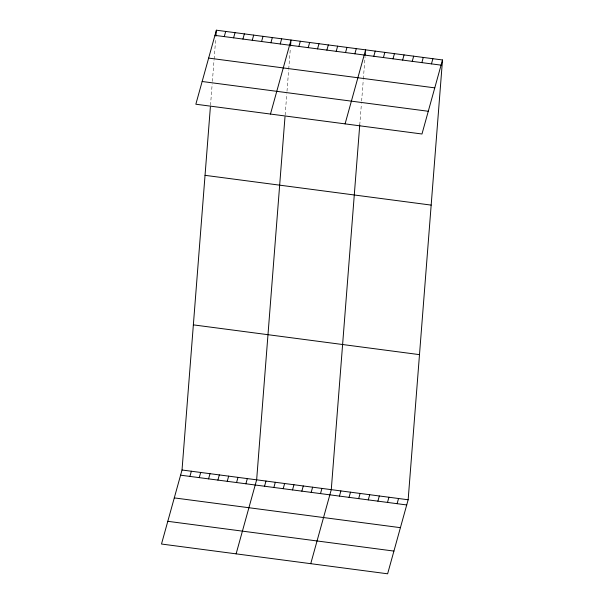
<?xml version="1.0" encoding="UTF-8"?>
<svg xmlns="http://www.w3.org/2000/svg" width="604" height="604" viewBox="0 0 604 604"><rect width="100%" height="100%" fill="white"/><g stroke="black" fill="none" stroke-linecap="round" stroke-linejoin="round"><path stroke-width="0.45" stroke-dasharray="3.02 2.27" d="M210.509 105.33L212.178 83.986M212.374 81.427L214.042 60.083M214.11 59.23L215.711 38.739M285.133 115.153L286.794 93.809M286.998 91.249L288.667 69.905M288.727 69.052L290.328 48.562M359.75 124.975L361.418 103.631M361.622 101.072L363.283 79.728M363.351 78.875L365.088 56.678"/><path stroke-width="0.91" d="M442.506 59.97L421.977 133.997L195.847 104.228L216.375 30.2L442.506 59.97L408.153 499.772L387.625 573.8L161.495 544.03L182.023 470.003L210.373 107.036M215.907 36.18L216.375 30.2M284.997 116.859L256.647 479.833L236.119 553.853M290.532 46.002L291 40.023L270.471 114.05M359.75 124.975L331.271 489.655L310.743 563.675M365.216 54.972L365.616 49.845L345.088 123.873M224.265 36.602L225.7 31.431M233.597 37.833L235.032 32.654M242.921 39.056L244.356 33.884M252.253 40.287L253.688 35.115M261.577 41.517L263.012 36.338M270.909 42.741L272.344 37.569M280.233 43.971L281.668 38.799M298.889 46.425L300.324 41.253M308.221 47.656L309.656 42.476M189.92 476.405L191.355 471.233M317.545 48.879L318.98 43.707M199.244 477.636L200.679 472.464M326.877 50.109L328.312 44.938M208.576 478.866L210.011 473.687M336.202 51.34L337.636 46.161M217.901 480.089L219.335 474.918M345.526 52.563L346.968 47.391M227.232 481.32L228.667 476.148M354.858 53.794L356.292 48.622M236.557 482.551L237.991 477.371M245.888 483.774L247.323 478.602M373.793 56.285L375.227 51.114M383.404 57.554L384.839 52.374M264.544 486.235L265.979 481.056M273.869 487.458L275.303 482.286M393.015 58.815L394.45 53.643M283.193 488.689L284.635 483.517M402.626 60.083L404.061 54.911M292.525 489.919L293.959 484.74M412.238 61.351L413.672 56.172M301.849 491.143L303.284 485.971M421.849 62.612L423.283 57.44M311.181 492.373L312.615 487.201M431.46 63.881L432.894 58.701M320.505 493.596L321.94 488.425M339.448 496.095L340.882 490.916M349.059 497.356L350.494 492.185M358.663 498.625L360.105 493.453M368.274 499.886L369.708 494.714M377.885 501.154L379.32 495.982M387.496 502.422L388.931 497.243M397.107 503.683L398.542 498.511M214.941 35.372L441.071 65.141M208.637 58.097L434.767 87.867M202.151 81.502L428.274 111.272M205.043 175.334L431.165 205.103M193.363 324.869L419.486 354.639M182.023 470.003L408.153 499.772M180.588 475.182L406.719 504.952M174.292 497.9L400.414 527.669M167.799 521.312L393.929 551.082"/></g></svg>
